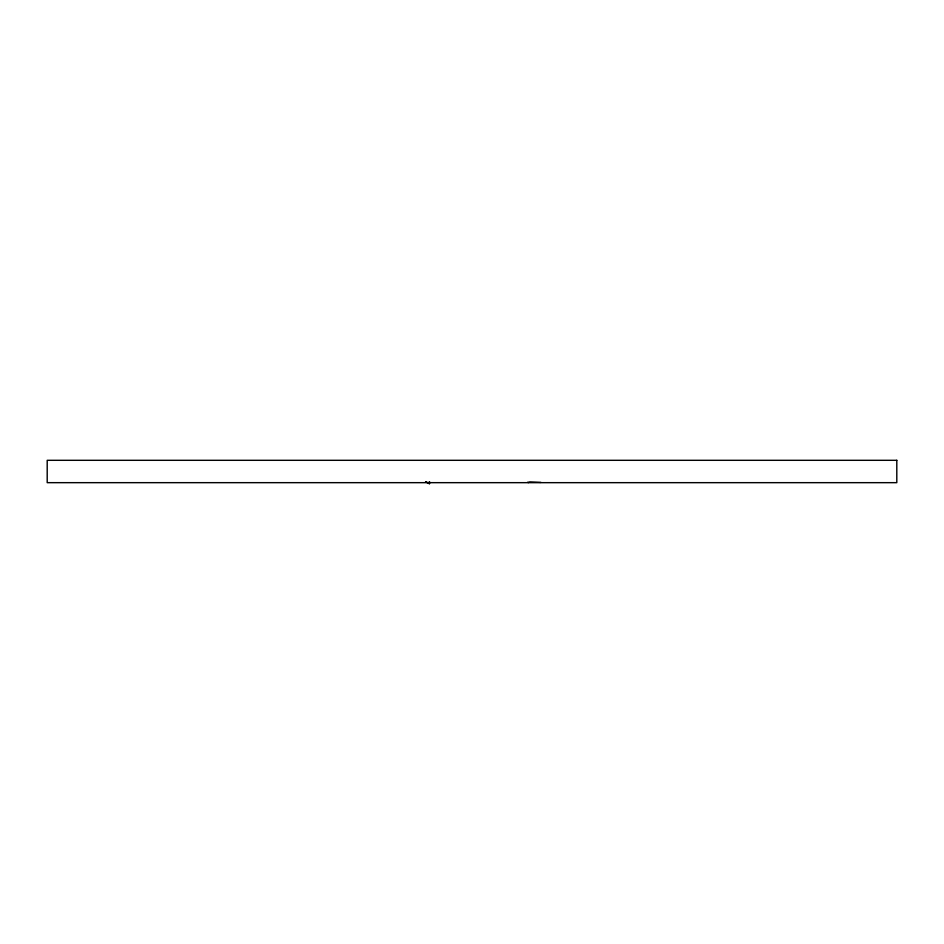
<?xml version="1.0" encoding="UTF-8"?>
<svg xmlns="http://www.w3.org/2000/svg" width="944" height="944" viewBox="0 0 944 944"><rect width="100%" height="100%" fill="white"/><g stroke="black" fill="none" stroke-linecap="round" stroke-linejoin="round"><path stroke-width="1.42" d="M540.924 482.396L529.525 481.9M425.626 481.735L429.496 483.694L429.496 481.676M425.614 481.735L429.449 483.694L429.402 481.676M528.05 481.9L528.262 482.667M896.8 460.306L47.2 460.306L47.2 482.667L896.8 482.667L896.8 460.306"/></g></svg>
